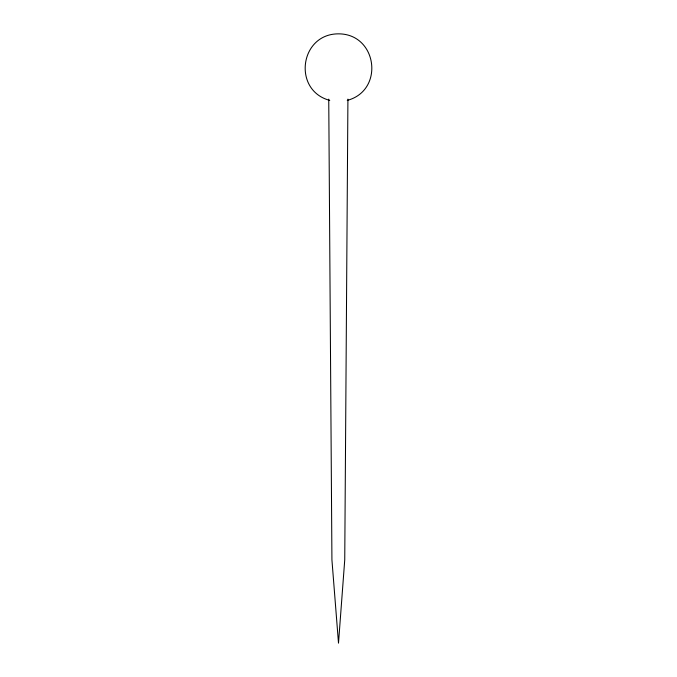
<?xml version="1.0" encoding="UTF-8"?>
<svg xmlns="http://www.w3.org/2000/svg" width="677" height="677" viewBox="0 0 677 677"><rect width="100%" height="100%" fill="white"/><g stroke="black" fill="none" stroke-linecap="round" stroke-linejoin="round"><path stroke-width="1.02" d="M347.919 99.13L344.745 559.82L338.5 643.15L331.925 559.82L328.743 99.13M347.259 100.391C384.756 90.405 377.301 33.791 338.5 33.85C299.699 33.791 292.244 90.405 329.741 100.391"/></g></svg>
